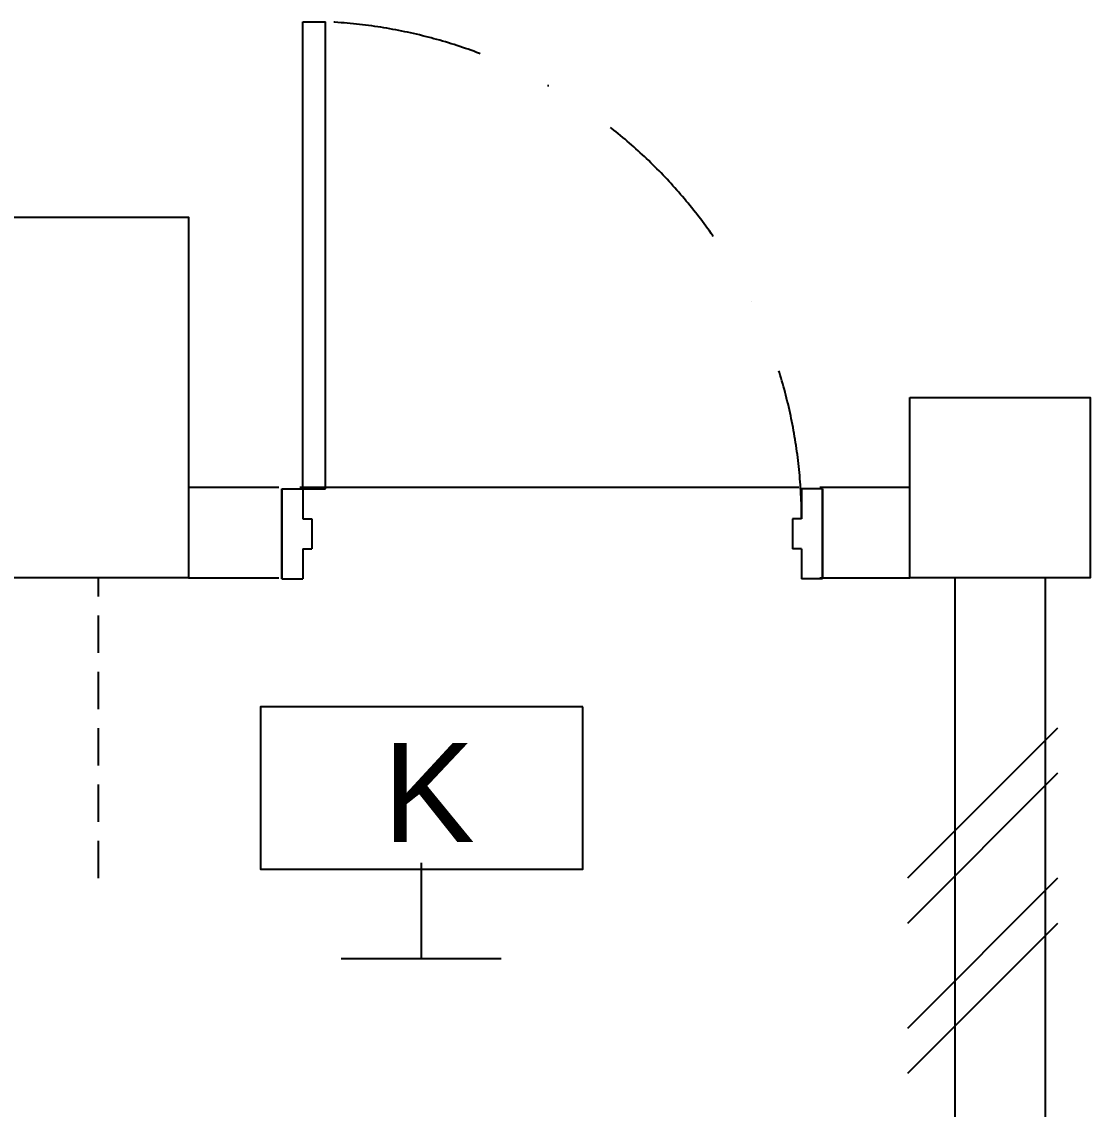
# Model space of a CAD drawing. Header units: inches. Extents: x -106706990 to 300603, y -86718466 to 1728185.
# Drawn here: x 153530 to 155308, y 29725 to 31535 of the extents above; entities that cross this region are included whole.
import ezdxf

# ---------------------------------------------------------------- set-up
doc = ezdxf.new("R2010")
doc.units = ezdxf.units.IN
doc.header["$MEASUREMENT"] = 0
doc.linetypes.add('DASHDOT', pattern=[1, 0.5, -0.25, 0, -0.25])
doc.linetypes.add('DASHED2', pattern=[0.375, 0.25, -0.125])
for name, color, linetype in [('A-COLUMN', 3, 'Continuous'), ('A-DOOR', 9, 'Continuous'), ('A-DROP', 8, 'Continuous'), ('A-TXTBOMBA', 7, 'Continuous'), ('A-WALL', 1, 'Continuous'), ('A-WLH', 7, 'Continuous'), ('AHT_FITTING', 9, 'Continuous'), ('area', 3, 'Continuous')]:
    doc.layers.add(name, color=color, linetype=linetype)
doc.layers.get('area').off()
doc.styles.add('arial', font='arial.ttf')

# ---------------------------------------------------------------- blocks, each defined once
blk = doc.blocks.new('A$C49831240')
at = {"layer": 'A-WLH', "color": 8}
for p, q in [((250, 575), (0, 325)), ((250, 500), (0, 250)), ((250, 325), (0, 75)), ((250, 250), (0, 0))]:
    blk.add_line(p, q, dxfattribs=at)
blk = doc.blocks.new('A$C674C400B')
at = {"layer": 'A-DOOR', "color": 8}
for p, q in [((35, 150), (35, 927.1)), ((35, 927.1), (73, 927.1)), ((73, 150), (73, 927.1)), ((35, 150), (73, 150))]:
    blk.add_line(p, q, dxfattribs=at)
at = {"layer": 'A-DOOR', "color": 8, "linetype": 'Continuous'}
for p, q in [((0, 0), (0, 150)), ((0, 150), (0, 0)), ((0, 150), (35, 150)), ((0, 150), (0, 0)), ((0, 0), (0, 150)), ((0, 150), (0, 0)), ((0, 150), (0, 150)), ((0, 0), (0, 150)), ((0, 150), (0, 0)), ((0, 150), (0, 150)), ((35, 150), (35, 100)), ((900, 150), (865, 150)), ((865, 150), (865, 100)), ((900, 150), (900, 0)), ((900, 0), (900, 150)), ((900, 150), (900, 0)), ((900, 150), (900, 0)), ((900, 0), (900, 150)), ((900, 150), (900, 0)), ((900, 150), (900, 150)), ((900, 0), (900, 150)), ((900, 150), (900, 0)), ((900, 150), (900, 150)), ((35, 100), (50, 100)), ((50, 100), (50, 50)), ((865, 100), (850, 100)), ((850, 100), (850, 50)), ((35, 50), (50, 50)), ((35, 50), (35, 0)), ((865, 50), (850, 50)), ((865, 50), (865, 0)), ((0, 0), (35, 0)), ((0, 0), (0, 0)), ((0, 0), (0, 0)), ((900, 0), (865, 0)), ((900, 0), (900, 0)), ((900, 0), (900, 0))]:
    blk.add_line(p, q, dxfattribs=at)
at = {"layer": 'A-DOOR', "color": 8, "linetype": 'DASHDOT', "ltscale": 500}
blk.add_arc((35, 98), 830, 0.1381, 87.3759, dxfattribs=at)
blk = doc.blocks.new('eexit')
at = {"layer": 'A-TXTBOMBA', "color": 3, "linetype": 'Continuous'}
for p, q in [((86699881.6, -1206011.4), (86699881.6, -1206171.1)), ((86700014.7, -1206171.1), (86699748.5, -1206171.1))]:
    blk.add_line(p, q, dxfattribs=at)
at = {"layer": 'A-TXTBOMBA', "color": 3}
blk.add_lwpolyline([(86700150.4, -1205751.4), (86699613.9, -1205751.4), (86699613.9, -1206021.7), (86700150.4, -1206021.7)], close=True, dxfattribs=at)
at = {"layer": 'A-TXTBOMBA', "color": 3, "style": 'arial'}
blk.add_text('K', height=164.8, dxfattribs=at).set_placement((86699817.1, -1205976.5))

msp = doc.modelspace()

# ---------------------------------------------------------------- linework, layer by layer
at = {"layer": 'A-COLUMN', "color": 8}
for points in [[(153507.8, 31209.7), (153807.8, 31209.7), (153807.8, 30609.7), (153507.8, 30609.7)], [(155007.8, 30909.7), (155307.8, 30909.7), (155307.8, 30609.7), (155007.8, 30609.7)]]:
    msp.add_lwpolyline(points, close=True, dxfattribs=at)
at = {"layer": 'A-DROP', "color": 8}
msp.add_line((154822.8, 30759.7), (153992.8, 30759.7), dxfattribs=at)
at = {"layer": 'A-WALL', "color": 8}
for p, q in [((153957.8, 30759.7), (153807.8, 30759.7)), ((155007.8, 30759.7), (154857.8, 30759.7)), ((153807.8, 30609.7), (153957.8, 30609.7)), ((154857.8, 30609.7), (155007.8, 30609.7)), ((155082.8, 24609.7), (155082.8, 30609.7)), ((155232.8, 30609.7), (155232.8, 29409.7))]:
    msp.add_line(p, q, dxfattribs=at)
at = {"layer": 'AHT_FITTING', "color": 8, "linetype": 'DASHED2', "ltscale": 250}
msp.add_line((153657.8, 30109.7), (153657.8, 30609.7), dxfattribs=at)

# ---------------------------------------------------------------- block references
at = {"layer": 'A-DOOR', "color": 8}
msp.add_blockref('A$C674C400B', (153962.6, 30607.7), dxfattribs=at)
at = {"layer": 'A-WLH', "color": 8}
msp.add_blockref('A$C49831240', (155003.5, 29784.7), dxfattribs=at)
at = {"layer": 'area'}
msp.add_blockref('eexit', (-86545686.7, 1236146.6), dxfattribs=at)

doc.saveas('drawing.dxf')
